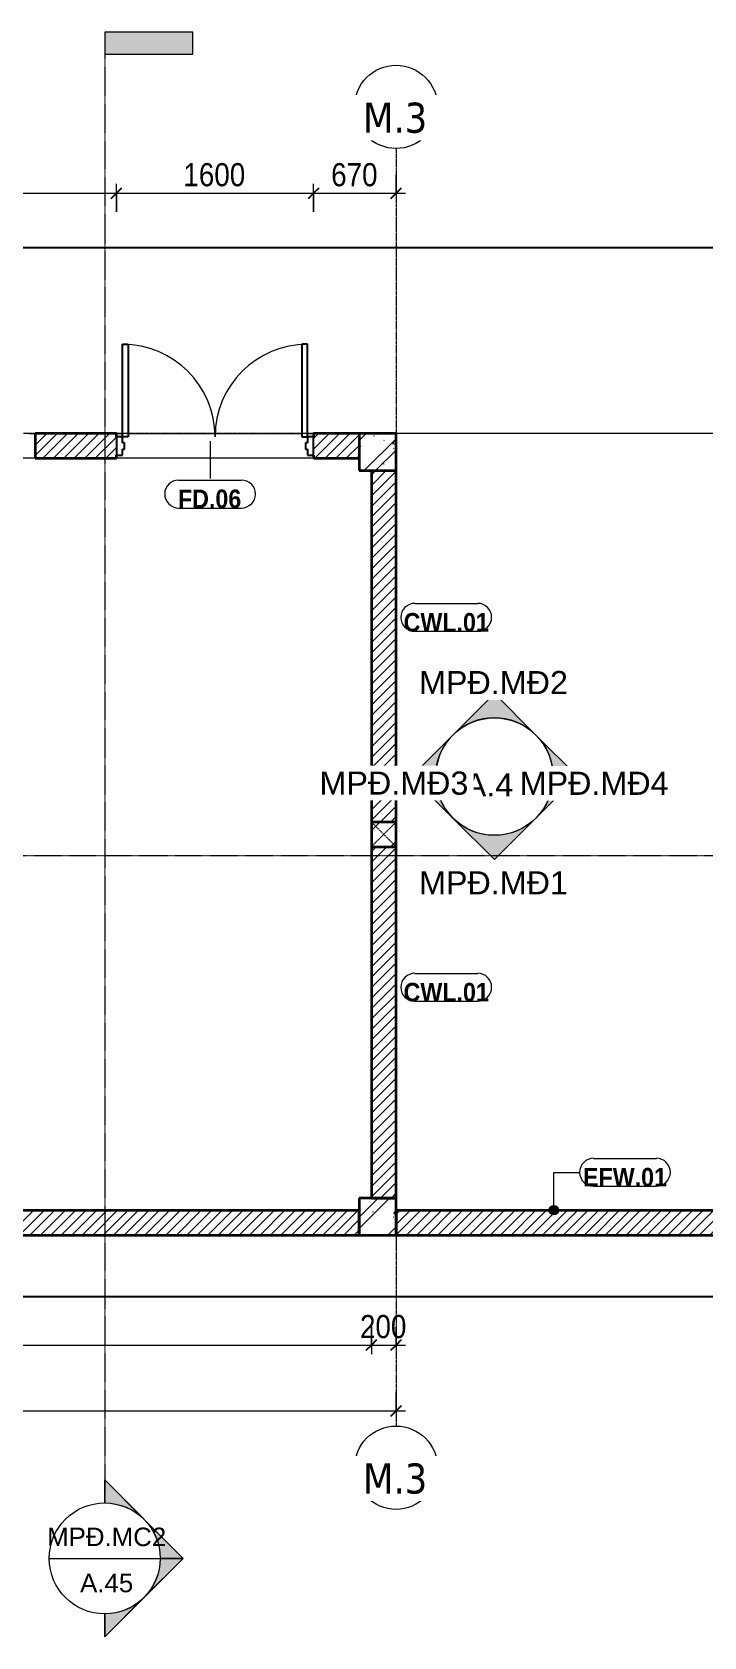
# Model space of a CAD drawing. Header units: millimetres. Extents: x 68650 to 268645, y -2410 to 17645.
# Drawn here: x 78928 to 84378, y 4629 to 17645 of the extents above; entities that cross this region are included whole.
import ezdxf

# ---------------------------------------------------------------- set-up
doc = ezdxf.new("R2010")
doc.units = ezdxf.units.MM
for name, pattern in [('Dash', [6, 3, -3]), ('Dash - Tight', [4.5, 3, -1.5]), ('Dash Dot 3_16_', [7.9375, 4.7625, -1.5875, 0, -1.5875]), ('Double dash', [41.999998, 12, -6, 6, -6, 6, -6]), ('Grid Line', [22.225, 12.7, -3.175, 3.175, -3.175]), ('Hidden', [7.14375, 4.7625, -2.38125])]:
    doc.linetypes.add(name, pattern=pattern)
for name, color, linetype, lineweight in [('A-ANNO-DIMS', 211, 'Continuous', 9), ('A-ANNO-DIMS-75', 211, 'Continuous', 9), ('A-ANNO-NOTE', 131, 'Continuous', 9), ('A-DETL-GENF-1', 92, 'Dash - Tight', 18), ('A-DETL-GENF-2', 92, 'Hidden', 25), ('A-DOOR', 31, 'Continuous', 18), ('A-DOOR-1', 31, 'Continuous', 25), ('A-DOOR-FRAM', 31, 'Continuous', 25), ('A-DOOR-IDEN', 31, 'Continuous', 9), ('A-FLOR', 192, 'Continuous', 18), ('A-WALL', 113, 'Continuous', 18), ('A-WALL-1', 113, 'Continuous', 35), ('A-WALL-PATT-1', 111, 'Continuous', 18), ('C-PROP-LINE', 91, 'Double dash', 35), ('G-ANNO-SYMB', 111, 'Continuous', 9), ('G-ANNO-SYMB-1', 111, 'Dash Dot 3_16_', 18), ('S-COLS', 52, 'Continuous', 18), ('S-COLS-1', 52, 'Continuous', 35), ('S-COLS-HDLN', 52, 'Dash', 18), ('S-COLS-HDLN-1', 52, 'Continuous', 18), ('S-GRID-1', 1, 'Grid Line', 9), ('S-GRID-IDEN', 1, 'Continuous', 9)]:
    doc.layers.add(name, color=color, linetype=linetype, lineweight=lineweight)
doc.styles.add('Arial', font='arial.ttf', dxfattribs={"height": 150})
doc.styles.add('Arial_1', font='arial.ttf', dxfattribs={"height": 187.5})
doc.styles.add('Arial_B', font='arialbd.ttf', dxfattribs={"width": 0.9, "height": 150})
doc.styles.add('Tahoma_B', font='tahomabd.ttf', dxfattribs={"height": 243.75})
doc.styles.add('UTM Avo', font='', dxfattribs={"width": 0.9, "height": 187.5})
doc.styles.get('UTM Avo').set_extended_font_data('UTM Avo')
doc.dimstyles.new('1_Dim_chi_tiet_2_5', dxfattribs={"dimscale": 304.8, "dimtxt": 187.368928, "dimasz": 0.295276, "dimexe": 0.246063, "dimexo": 0.0625, "dimgap": 0.024606, "dimtad": 1, "dimdec": 0, "dimrnd": 5, "dimzin": 0, "dimdsep": 46, "dimtxsty": 'UTM Avo', "dimblk1": 'OBLIQUE', "dimblk2": 'OBLIQUE', "dimsah": 1, "dimcen": 0.09, "dimdle": 0.246063, "dimazin": 0, "dimtfac": 1, "dimtdec": 4, "dimtix": 1, "dimtmove": 0, "dimatfit": 3, "dimfxl": 0.492126, "dimfxlon": 1, "dimtvp": 1, "dimtolj": 1, "dimtzin": 0, "dimarcsym": 2})
pattern_1 = [(45, (0, 0), (-42.426407, 42.426407), [])]

# ---------------------------------------------------------------- blocks, each defined once
blk = doc.blocks.new('M_Concrete-Rectangular-Column2 - 300x300-V2-TKCS_NHÀ MÁY PHÁT ĐIỆN - MẶT BẰNG COTE _1_000')
at = {"layer": 'S-COLS'}
h = blk.add_hatch(dxfattribs=at)
h.set_pattern_fill('FP_4', color=256, style=0, pattern_type=2)
h.set_pattern_definition([(320, (-14238.23, 81730.75), (-47.8174, -546.5526), [57.15, -628.65]), (265, (-14238.2, 81730.75), (573.17, 105.7283), [45.72, -502.92]), (10.451, (-14242.2, 81685.2), (525.35, -440.8275), [48.57, -534.27]), (316.184, (-14085.8, 81730.75), (-126.1284, -813.2367), [85.725, -942.975]), (6.636, (-14096.3, 81663), (742.283, -712.2074), [72.855, -801.405]), (261.184, (-14085.8, 81730.75), (742.276, -712.215), [68.58, -754.38]), (291, (-14123.93, 81654.55), (-306.796, -454.8433), [57.15, -628.65]), (236, (-14123.9, 81654.55), (552.5638, -185.4063), [45.72, -502.92]), (341.451, (-14149.5, 81616.64), (245.764, -640.2512), [48.57, -534.27]), (307.5, (-14238.23, 81730.75), (253.66504, -9.26637), [5.029, -491.795, 5.029, -1010.336]), (307.5, (-14238.23, 81730.75), (253.66504, -9.26637), [-501.853, -505.511, 5.029, -499.796]), (277.5, (-14238.23, 81730.75), (300.5414, -200.4594), [5.029, -286.055, 5.029, -672.77]), (277.5, (-14238.23, 81730.75), (300.5414, -200.4594), [-296.113, -480.365, 5.029, -187.376]), (237.5, (-14238.23, 81900.67), (-17.18643, -406.77284), [5.029, -185.471, 5.029, -1378.001]), (237.5, (-14238.23, 81900.67), (-17.18643, -406.77284), [-195.529, -589.331, 5.029, -783.641]), (227.5, (-14238.23, 81976.87), (76.2803, -444.388), [5.029, -242.621, 5.029, -949.757]), (227.5, (-14238.23, 81976.87), (76.2803, -444.388), [-252.679, -389.687, 5.029, -555.041]), (315, (-14238.23, 81730.75), (188.5854, 188.5854), []), (315, (-13952.48, 81730.75), (188.5854, 188.5854), [])])
h.paths.add_polyline_path([(-150, 150), (-150, -150), (150, -150), (150, 150)])
at = {"layer": 'S-COLS-1'}
for p, q in [((150, 150), (-150, 150)), ((-150, 150), (-150, -150)), ((150, -150), (150, 150)), ((-150, -150), (150, -150))]:
    blk.add_line(p, q, dxfattribs=at)
blk = doc.blocks.new('FD_06 - FD_06_EI60-1600x2200_CỬA ĐI 02 CÁNH PANEL THÉP-602137-TKCS_NHÀ MÁY PHÁT ĐIỆN - MẶT BẰNG COTE _1_000')
at = {"layer": 'A-DOOR'}
for centre, start, end in [((-750, 81.35), 0, 90), ((750, 81.35), 90, 180)]:
    blk.add_arc(centre, 750, start, end, dxfattribs=at)
at = {"layer": 'A-DOOR-1'}
for p, q in [((-750, 81.35), (-750, 831.35)), ((-750, 831.35), (-705, 831.35)), ((-705, 831.35), (-705, 81.35)), ((750, 831.35), (705, 831.35)), ((705, 831.35), (705, 81.35)), ((750, 81.35), (750, 831.35)), ((-705, 81.35), (-750, 81.35)), ((705, 81.35), (750, 81.35))]:
    blk.add_line(p, q, dxfattribs=at)
at = {"layer": 'A-DOOR-FRAM'}
for p, q in [((-750, 81.35), (-800, 81.35)), ((-800, 81.35), (-800, -68.65)), ((-750, 31.5875), (-750, 81.35)), ((-734.125, 31.5875), (-750, 31.5875)), ((-734.125, -19.4375), (-734.125, 31.5875)), ((750, 31.5875), (734.125, 31.5875)), ((734.125, 31.5875), (734.125, -19.4375)), ((750, 81.35), (750, 31.5875)), ((800, 81.35), (750, 81.35)), ((800, -68.65), (800, 81.35)), ((-800, -68.65), (-750, -68.65)), ((-750, -68.65), (-750, -19.4375)), ((-750, -19.4375), (-734.125, -19.4375)), ((734.125, -19.4375), (750, -19.4375)), ((750, -19.4375), (750, -68.65)), ((750, -68.65), (800, -68.65))]:
    blk.add_line(p, q, dxfattribs=at)
blk = doc.blocks.new('G1_SOF - BO TRU - 200x200-V15-TKCS_NHÀ MÁY PHÁT ĐIỆN - MẶT BẰNG COTE _1_000')
at = {"layer": 'S-COLS-HDLN-1'}
h = blk.add_hatch(dxfattribs=at)
h.set_pattern_fill('FP_16', color=256, style=0, pattern_type=2)
h.set_pattern_definition([(50, (-81780.75, -11138.23), (546.5526, -47.8174), [57.15, -628.65]), (355, (-81780.75, -11138.2), (-105.7283, 573.17), [45.72, -502.92]), (100.451, (-81735.2, -11142.2), (440.8275, 525.35), [48.57, -534.27]), (46.184, (-81780.75, -10985.8), (813.2367, -126.1284), [85.725, -942.975]), (96.636, (-81713, -10996.3), (712.2074, 742.283), [72.855, -801.405]), (351.184, (-81780.75, -10985.8), (712.215, 742.276), [68.58, -754.38]), (21, (-81704.55, -11023.93), (454.8433, -306.796), [57.15, -628.65]), (326, (-81704.55, -11023.9), (185.4063, 552.5638), [45.72, -502.92]), (71.451, (-81666.64, -11049.5), (640.2512, 245.764), [48.57, -534.27]), (37.5, (-81780.75, -11138.23), (9.26637, 253.66504), [5.029, -491.795, 5.029, -1010.336]), (37.5, (-81780.75, -11138.23), (9.26637, 253.66504), [-501.853, -505.511, 5.029, -499.796]), (7.5, (-81780.75, -11138.23), (200.4594, 300.5414), [5.029, -286.055, 5.029, -480.365, -192.405]), (7.5, (-81780.75, -11138.23), (200.4594, 300.5414), [-776.478, 5.029, -187.376]), (327.5, (-81950.67, -11138.23), (406.77284, -17.18643), [5.029, -185.471, 5.029, -1378.001]), (327.5, (-81950.67, -11138.23), (406.77284, -17.18643), [-195.529, -589.331, 5.029, -783.641]), (317.5, (-82026.87, -11138.23), (444.388, 76.2803), [5.029, -242.621, 5.029, -949.757]), (317.5, (-82026.87, -11138.23), (444.388, 76.2803), [-252.679, -389.687, 5.029, -555.041]), (45, (-81780.75, -11138.23), (-188.5854, 188.5854), []), (45, (-81780.75, -10852.48), (-188.5854, 188.5854), [])])
h.paths.add_polyline_path([(100, -100), (100, 100), (-100, 100), (-100, -100)])
at = {"layer": 'S-COLS-1'}
for p, q in [((100, 100), (-100, 100)), ((-100, 100), (-100, -100)), ((100, -100), (100, 100)), ((-100, -100), (100, -100))]:
    blk.add_line(p, q, dxfattribs=at)
at = {"layer": 'S-COLS-HDLN'}
for p, q in [((100, 100), (-100, -100)), ((-100, 100), (100, -100))]:
    blk.add_line(p, q, dxfattribs=at)
blk = doc.blocks.new('Family - ___-1476882-TKCS_NHÀ MÁY PHÁT ĐIỆN - MẶT BẰNG COTE _1_000')
at = {"layer": 'C-PROP-LINE'}
blk.add_line((70553, 7888), (90658, 7888), dxfattribs=at)
blk = doc.blocks.new('BORDER VIEW - BORDER VIEW-2360910-TKCS_NHÀ MÁY PHÁT ĐIỆN - MẶT BẰNG COTE _1_000')
at = {"layer": 'A-DETL-GENF-2'}
for p, q in [((150, 8510), (19955, 8510)), ((19955, 0), (150, 0))]:
    blk.add_line(p, q, dxfattribs=at)
blk = doc.blocks.new('Grid - M_Grid Head - Circle-353313-TKCS_NHÀ MÁY PHÁT ĐIỆN - MẶT BẰNG COTE _1_000')
at = {"layer": 'S-GRID-IDEN'}
blk.add_circle((0, 0), 4.5, dxfattribs=at)
blk = doc.blocks.new('Section - M_Section Head - Filled-352373-TKCS_NHÀ MÁY PHÁT ĐIỆN - MẶT BẰNG COTE _1_000')
at = {"layer": 'G-ANNO-SYMB'}
h = blk.add_hatch(color=256, dxfattribs=at)
edge = h.paths.add_edge_path()
edge.add_line((-6, 8.49), (-6, 6))
edge.add_arc((-6, 0), 6, 90, 135)
edge.add_line((-10.24, 4.24), (-6, 8.49))
h = blk.add_hatch(color=256, dxfattribs=at)
edge = h.paths.add_edge_path()
edge.add_line((-6, 8.49), (-1.76, 4.24))
edge.add_arc((-6, 0), 6, 45, 90)
edge.add_line((-6, 6), (-6, 8.49))
h = blk.add_hatch(color=256, dxfattribs=at)
edge = h.paths.add_edge_path()
edge.add_line((-14.49, 0), (-10.24, 4.24))
edge.add_arc((-6, 0), 6, 135, 180)
edge.add_line((-12, 0), (-14.49, 0))
h = blk.add_hatch(color=256, dxfattribs=at)
edge = h.paths.add_edge_path()
edge.add_line((2.49, 0), (0, 0))
edge.add_arc((-6, 0), 6, 360, 405)
edge.add_line((-1.76, 4.24), (2.49, 0))
for p, q in [((-6, 8.49), (-14.49, 0)), ((-6, 8.49), (-10.24, 4.24)), ((-6, 8.49), (2.49, 0)), ((-6, 6), (-6, 8.49)), ((-6, 8.49), (-6, 6)), ((-1.76, 4.24), (-6, 8.49)), ((-10.24, 4.24), (-14.49, 0)), ((2.49, 0), (-1.76, 4.24)), ((-14.49, 0), (-12, 0)), ((0, 0), (2.49, 0)), ((-12, 0), (-14.49, 0)), ((0, 0), (2.49, 0))]:
    blk.add_line(p, q, dxfattribs=at)
for start, end in [(360, 180), (90, 135), (45, 90), (135, 180), (360, 45), (180, 360)]:
    blk.add_arc((-6, 0), 6, start, end, dxfattribs=at)
blk = doc.blocks.new('Section - 3_32_ x 3_8_-4701953-TKCS_NHÀ MÁY PHÁT ĐIỆN - MẶT BẰNG COTE _1_000')
at = {"layer": 'G-ANNO-SYMB'}
blk.add_hatch(color=256, dxfattribs=at).paths.add_polyline_path([(0, 9.525), (0, 0), (-2.38125, 0), (-2.38125, 9.525)])
for p, q in [((0, 9.525), (-2.38125, 9.525)), ((-2.38125, 9.525), (-2.38125, 0)), ((0, 0), (0, 9.525)), ((-2.38125, 0), (0, 0))]:
    blk.add_line(p, q, dxfattribs=at)
blk = doc.blocks.new('Elevation - Filled Arrow-125290-TKCS_NHÀ MÁY PHÁT ĐIỆN - MẶT BẰNG COTE _1_000')
at = {"layer": 'G-ANNO-SYMB'}
blk.add_circle((0, 0), 6.35, dxfattribs=at)
blk = doc.blocks.new('Elevation - Filled Arrow-128304-TKCS_NHÀ MÁY PHÁT ĐIỆN - MẶT BẰNG COTE _1_000')
at = {"layer": 'G-ANNO-SYMB'}
h = blk.add_hatch(color=256, dxfattribs=at)
edge = h.paths.add_edge_path()
edge.add_line((0, 8.98), (4.49, 4.49))
edge.add_arc((0, 0), 6.35, 45, 135)
edge.add_line((-4.49, 4.49), (0, 8.98))
for p, q in [((0, 8.98), (-4.49, 4.49)), ((0, 8.98), (-4.49, 4.49)), ((4.49, 4.49), (0, 8.98)), ((4.49, 4.49), (0, 8.98))]:
    blk.add_line(p, q, dxfattribs=at)
blk.add_arc((0, 0), 6.35, 45, 135, dxfattribs=at)
blk = doc.blocks.new('DIMBLOCK2-TKCS_NHÀ MÁY PHÁT ĐIỆN - MẶT BẰNG COTE _1_000')
at = {"layer": 'A-ANNO-DIMS-75'}
for p, q in [((71653, 7146), (71653, 6921)), ((71653, 6996), (71653, 7146)), ((81681, 7146), (81681, 6921)), ((81681, 6996), (81681, 7146)), ((71653, 6996), (81681, 6996))]:
    blk.add_line(p, q, dxfattribs=at)
at = {"layer": 'A-ANNO-DIMS-75', "lineweight": 25}
for p, q in [((71653, 6996), (71698, 7041)), ((81681, 6996), (81726, 7041)), ((71653, 6996), (71608, 6951)), ((81681, 6996), (81636, 6951))]:
    blk.add_line(p, q, dxfattribs=at)
at = {"layer": 'A-ANNO-DIMS-75', "color": 0, "insert": (76346, 7240), "char_height": 187.5, "width": 770.29, "attachment_point": 1, "line_spacing_factor": 1.110334, "style": 'UTM Avo'}
blk.add_mtext('10030', dxfattribs=at)
blk = doc.blocks.new('_Oblique')
at = {"color": 0, "linetype": 'ByBlock', "lineweight": -2}
blk.add_line((-0.5, -0.5), (0.5, 0.5), dxfattribs=at)
blk = doc.blocks.new('DIMBLOCK3-TKCS_NHÀ MÁY PHÁT ĐIỆN - MẶT BẰNG COTE _1_000')
at = {"layer": 'A-ANNO-DIMS-75'}
for p, q in [((81681, 7146), (81681, 6921)), ((81681, 6996), (81681, 7146)), ((81881, 7146), (81881, 6921)), ((81881, 6996), (81881, 7146)), ((81681, 6996), (81956, 6996))]:
    blk.add_line(p, q, dxfattribs=at)
at = {"layer": 'A-ANNO-DIMS-75', "lineweight": 25}
for p, q in [((81681, 6996), (81726, 7041)), ((81881, 6996), (81926, 7041)), ((81681, 6996), (81636, 6951)), ((81881, 6996), (81836, 6951))]:
    blk.add_line(p, q, dxfattribs=at)
at = {"layer": 'A-ANNO-DIMS-75', "color": 0, "insert": (81588, 7240), "char_height": 187.5, "width": 462.18, "attachment_point": 1, "line_spacing_factor": 1.110334, "style": 'UTM Avo'}
blk.add_mtext('200', dxfattribs=at)
blk = doc.blocks.new('DIMBLOCK4-TKCS_NHÀ MÁY PHÁT ĐIỆN - MẶT BẰNG COTE _1_000')
at = {"layer": 'A-ANNO-DIMS-75'}
for p, q in [((71453, 6612), (71453, 6387)), ((71453, 6462), (71453, 6612)), ((81881, 6612), (81881, 6387)), ((81881, 6462), (81881, 6612)), ((71378, 6462), (81956, 6462))]:
    blk.add_line(p, q, dxfattribs=at)
at = {"layer": 'A-ANNO-DIMS-75', "lineweight": 25}
for p, q in [((71453, 6462), (71408, 6417)), ((71453, 6462), (71498, 6507)), ((81881, 6462), (81836, 6417)), ((81881, 6462), (81926, 6507))]:
    blk.add_line(p, q, dxfattribs=at)
at = {"layer": 'A-ANNO-DIMS-75', "color": 0, "insert": (76346, 6705), "char_height": 187.5, "width": 770.29, "attachment_point": 1, "line_spacing_factor": 1.110334, "style": 'UTM Avo'}
blk.add_mtext('10430', dxfattribs=at)
blk = doc.blocks.new('DIMBLOCK5-TKCS_NHÀ MÁY PHÁT ĐIỆN - MẶT BẰNG COTE _1_000')
at = {"layer": 'A-ANNO-DIMS-75'}
for p, q in [((71453, 16488), (71453, 16263)), ((71453, 16338), (71453, 16488)), ((79612, 16188), (79612, 16413)), ((71378, 16338), (79612, 16338)), ((79612, 16338), (79612, 16188))]:
    blk.add_line(p, q, dxfattribs=at)
at = {"layer": 'A-ANNO-DIMS-75', "lineweight": 25}
for p, q in [((71453, 16338), (71408, 16293)), ((71453, 16338), (71498, 16383)), ((79612, 16338), (79567, 16293)), ((79612, 16338), (79657, 16383))]:
    blk.add_line(p, q, dxfattribs=at)
at = {"layer": 'A-ANNO-DIMS-75', "color": 0, "insert": (75275, 16582), "char_height": 187.5, "width": 616.24, "attachment_point": 1, "line_spacing_factor": 1.110334, "style": 'UTM Avo'}
blk.add_mtext('8160', dxfattribs=at)
blk = doc.blocks.new('DIMBLOCK6-TKCS_NHÀ MÁY PHÁT ĐIỆN - MẶT BẰNG COTE _1_000')
at = {"layer": 'A-ANNO-DIMS-75'}
for p, q in [((79612, 16188), (79612, 16413)), ((81212, 16188), (81212, 16413)), ((79612, 16338), (81212, 16338)), ((79612, 16338), (79612, 16188)), ((81212, 16338), (81212, 16188))]:
    blk.add_line(p, q, dxfattribs=at)
at = {"layer": 'A-ANNO-DIMS-75', "lineweight": 25}
for p, q in [((79612, 16338), (79567, 16293)), ((79612, 16338), (79657, 16383)), ((81212, 16338), (81167, 16293)), ((81212, 16338), (81257, 16383))]:
    blk.add_line(p, q, dxfattribs=at)
at = {"layer": 'A-ANNO-DIMS-75', "color": 0, "insert": (80155, 16582), "char_height": 187.5, "width": 616.24, "attachment_point": 1, "line_spacing_factor": 1.110334, "style": 'UTM Avo'}
blk.add_mtext('1600', dxfattribs=at)
blk = doc.blocks.new('DIMBLOCK7-TKCS_NHÀ MÁY PHÁT ĐIỆN - MẶT BẰNG COTE _1_000')
at = {"layer": 'A-ANNO-DIMS-75'}
for p, q in [((81212, 16188), (81212, 16413)), ((81881, 16488), (81881, 16263)), ((81881, 16338), (81881, 16488)), ((81212, 16338), (81956, 16338)), ((81212, 16338), (81212, 16188))]:
    blk.add_line(p, q, dxfattribs=at)
at = {"layer": 'A-ANNO-DIMS-75', "lineweight": 25}
for p, q in [((81212, 16338), (81167, 16293)), ((81212, 16338), (81257, 16383)), ((81881, 16338), (81836, 16293)), ((81881, 16338), (81926, 16383))]:
    blk.add_line(p, q, dxfattribs=at)
at = {"layer": 'A-ANNO-DIMS-75', "color": 0, "insert": (81354, 16582), "char_height": 187.5, "width": 462.18, "attachment_point": 1, "line_spacing_factor": 1.110334, "style": 'UTM Avo'}
blk.add_mtext('670', dxfattribs=at)
blk = doc.blocks.new('STN_Door Tag - STN_Door Tag-1788670-TKCS_NHÀ MÁY PHÁT ĐIỆN - MẶT BẰNG COTE _1_000')
at = {"layer": 'A-DOOR-IDEN'}
for p, q in [((-3.37, 1.49), (3.43, 1.49)), ((-3.37, -1.52), (3.43, -1.52))]:
    blk.add_line(p, q, dxfattribs=at)
for centre, start, end in [((-3.37, -0.01), 90, 270), ((3.43, -0.01), 270, 90)]:
    blk.add_arc(centre, 1.51, start, end, dxfattribs=at)
blk = doc.blocks.new('NCV_GHI CHU VAT LIEU HOAN THIEN - NCV_GHI CHU VAT LIEU HOAN THIEN-2360914-TKCS_NHÀ MÁY PHÁT ĐIỆN - MẶT BẰNG COTE _1_000')
at = {"layer": 'A-ANNO-NOTE'}
for p, q in [((-3.37, 1.49), (3.43, 1.49)), ((-3.37, -1.52), (3.43, -1.52))]:
    blk.add_line(p, q, dxfattribs=at)
for centre, start, end in [((-3.37, -0.01), 90, 270), ((3.43, -0.01), 270, 90)]:
    blk.add_arc(centre, 1.51, start, end, dxfattribs=at)

msp = doc.modelspace()

# ---------------------------------------------------------------- hatches: boundary and pattern name
at = {"layer": 'A-ANNO-NOTE'}
h = msp.add_hatch(color=256, dxfattribs=at)
edge = h.paths.add_edge_path()
edge.add_arc((83160.7, 8089.9), 37.5, 0, 360)
at = {"layer": 'A-WALL-PATT-1'}
h = msp.add_hatch(dxfattribs=at)
h.set_pattern_fill('FP_8', color=256, style=0, pattern_type=2)
h.set_pattern_definition(pattern_1)
h.paths.add_polyline_path([(79611.7, 14188.2), (79611.7, 14388.2), (78952.6, 14388.2), (78952.6, 14188.2), (79599.2, 14188.2)])
h.paths.add_polyline_path([(81211.7, 14188.2), (81580.7, 14188.2), (81580.7, 14388.2), (81211.7, 14388.2), (81211.7, 14213.2)])
h = msp.add_hatch(dxfattribs=at)
h.set_pattern_fill('FP_8', color=256, style=0, pattern_type=2)
h.set_pattern_definition(pattern_1)
h.paths.add_polyline_path([(81680.7, 8188.2), (81880.7, 8188.2), (81880.7, 11038.2), (81680.7, 11038.2)])
h.paths.add_polyline_path([(81880.7, 11238.2), (81880.7, 14088.2), (81680.7, 14088.2), (81680.7, 11238.2)])
h = msp.add_hatch(dxfattribs=at)
h.set_pattern_fill('FP_8', color=256, style=0, pattern_type=2)
h.set_pattern_definition(pattern_1)
h.paths.add_polyline_path([(81580.7, 7888.2), (81580.7, 8088.2), (76452.6, 8088.2), (76452.6, 7888.2), (80491.5, 7888.2)])
h = msp.add_hatch(dxfattribs=at)
h.set_pattern_fill('FP_8', color=256, style=0, pattern_type=2)
h.set_pattern_definition(pattern_1)
h.paths.add_polyline_path([(85330.7, 7888.2), (85330.7, 8088.2), (81880.7, 8088.2), (81880.7, 7888.2)])
at = {"layer": 'S-COLS'}
h = msp.add_hatch(dxfattribs=at)
h.set_pattern_fill('FP_1', color=256, style=0, pattern_type=2)
h.set_pattern_definition([(50, (0, 0), (546.5526, -47.8174), [57.15, -628.65]), (355, (0, 0), (-105.7283, 573.17), [45.72, -502.92]), (100.451, (45.55, -4), (440.8275, 525.35), [48.57, -534.27]), (46.184, (0, 152.4), (813.2367, -126.1284), [85.725, -942.975]), (96.636, (67.8, 141.9), (712.2074, 742.283), [72.855, -801.405]), (351.184, (0, 152.4), (712.215, 742.276), [68.58, -754.38]), (21, (76.2, 114.3), (454.8433, -306.796), [57.15, -628.65]), (326, (76.2, 114.3), (185.4063, 552.5638), [45.72, -502.92]), (71.451, (114.1, 88.73), (640.2512, 245.764), [48.57, -534.27]), (37.5, (0, 0), (9.26637, 253.66504), [5.029, -491.795, 5.029, -505.511, -504.825]), (37.5, (0, 0), (9.26637, 253.66504), [-1007.364, 5.029, -499.796]), (7.5, (0, 0), (200.4594, 300.5414), [5.029, -286.055, 5.029, -480.365, -192.405]), (7.5, (0, 0), (200.4594, 300.5414), [-776.478, 5.029, -187.376]), (327.5, (-169.93, 0), (406.77284, -17.18643), [5.029, -185.471, 5.029, -589.331, -788.67]), (327.5, (-169.93, 0), (406.77284, -17.18643), [-784.86, 5.029, -783.641]), (317.5, (-246.13, 0), (444.388, 76.2803), [5.029, -242.621, 5.029, -389.687, -560.07]), (317.5, (-246.13, 0), (444.388, 76.2803), [-642.366, 5.029, -555.041]), (45, (0, 0), (-188.5854, 188.5854), []), (45, (0, 285.75), (-188.5854, 188.5854), [])])
h.paths.add_polyline_path([(81580.7, 7888.2), (81880.7, 7888.2), (81880.7, 8188.2), (81580.7, 8188.2)])

# ---------------------------------------------------------------- linework, layer by layer
at = {"layer": 'A-ANNO-NOTE'}
for p, q in [((83160.7, 8396.6), (83369.8, 8396.6)), ((83160.7, 8089.9), (83160.7, 8396.6))]:
    msp.add_line(p, q, dxfattribs=at)
msp.add_circle((83160.7, 8089.9), 37.5, dxfattribs=at)
at = {"layer": 'A-DOOR-IDEN'}
msp.add_line((80371.7, 14326.8), (80371.7, 14024.7), dxfattribs=at)
at = {"layer": 'A-FLOR'}
msp.add_line((85330.7, 14388.2), (81880.7, 14388.2), dxfattribs=at)
at = {"layer": 'A-WALL'}
for p, q in [((78902.6, 14388.2), (78952.6, 14388.2)), ((79611.7, 14388.2), (79661.7, 14388.2)), ((79706.7, 14388.2), (81116.7, 14388.2)), ((81161.7, 14388.2), (81211.7, 14388.2)), ((78952.6, 14188.2), (76452.6, 14188.2)), ((81211.7, 14188.2), (79611.7, 14188.2))]:
    msp.add_line(p, q, dxfattribs=at)
at = {"layer": 'A-WALL-1'}
for p, q in [((79611.7, 14388.2), (78952.6, 14388.2)), ((78952.6, 14388.2), (78952.6, 14188.2)), ((79611.7, 14363.2), (79611.7, 14388.2)), ((81580.7, 14388.2), (81211.7, 14388.2)), ((81211.7, 14388.2), (81211.7, 14363.2)), ((78952.6, 14188.2), (79611.7, 14188.2)), ((79611.7, 14188.2), (79611.7, 14213.2)), ((81211.7, 14213.2), (81211.7, 14188.2)), ((81211.7, 14188.2), (81580.7, 14188.2)), ((81680.7, 14088.2), (81680.7, 11238.2)), ((81880.7, 11238.2), (81880.7, 14088.2)), ((81680.7, 11038.2), (81680.7, 8188.2)), ((81880.7, 8188.2), (81880.7, 11038.2)), ((81580.7, 8088.2), (76452.6, 8088.2)), ((81580.7, 7888.2), (81580.7, 8088.2)), ((81680.7, 8188.2), (81880.7, 8188.2)), ((85330.7, 8088.2), (81880.7, 8088.2)), ((81880.7, 8088.2), (81880.7, 7888.2)), ((76452.6, 7888.2), (81580.7, 7888.2)), ((81880.7, 7888.2), (85330.7, 7888.2))]:
    msp.add_line(p, q, dxfattribs=at)
at = {"layer": 'G-ANNO-SYMB'}
msp.add_line((79066.8, 5265.6), (79966.8, 5265.6), dxfattribs=at)
at = {"layer": 'G-ANNO-SYMB-1'}
for p, q in [((79516.8, 17466.2), (79516.8, 5715.6)), ((69271.3, 10965.4), (91914.7, 10965.4))]:
    msp.add_line(p, q, dxfattribs=at)
at = {"layer": 'S-COLS-1'}
for p, q in [((81880.7, 8188.2), (81580.7, 8188.2)), ((81580.7, 8188.2), (81580.7, 7888.2)), ((81880.7, 7888.2), (81880.7, 8188.2)), ((81580.7, 7888.2), (81880.7, 7888.2))]:
    msp.add_line(p, q, dxfattribs=at)
at = {"layer": 'S-GRID-1'}
for p, q in [((81880.7, 16700.5), (81880.7, 14825.5)), ((81880.7, 14825.5), (81880.7, 8213.8)), ((89635.6, 14388.2), (71241.5, 14388.2)), ((81880.7, 8213.8), (81880.7, 6338.8)), ((89635.6, 7888.2), (71241.5, 7888.2))]:
    msp.add_line(p, q, dxfattribs=at)

# ---------------------------------------------------------------- block references
at = {"layer": 'A-ANNO-NOTE', "xscale": 75, "yscale": 75, "zscale": 75}
for p in [(82285.6, 12899), (82285.6, 9899), (83735.7, 8398.7)]:
    msp.add_blockref('NCV_GHI CHU VAT LIEU HOAN THIEN - NCV_GHI CHU VAT LIEU HOAN THIEN-2360914-TKCS_NHÀ MÁY PHÁT ĐIỆN - MẶT BẰNG COTE _1_000', p, dxfattribs=at)
at = {"layer": 'A-DETL-GENF-1'}
msp.add_blockref('BORDER VIEW - BORDER VIEW-2360910-TKCS_NHÀ MÁY PHÁT ĐIỆN - MẶT BẰNG COTE _1_000', (70552.6, 7388.2), dxfattribs=at)
at = {"layer": 'A-DOOR'}
msp.add_blockref('FD_06 - FD_06_EI60-1600x2200_CỬA ĐI 02 CÁNH PANEL THÉP-602137-TKCS_NHÀ MÁY PHÁT ĐIỆN - MẶT BẰNG COTE _1_000', (80411.7, 14281.9), dxfattribs=at)
at = {"layer": 'A-DOOR-IDEN', "xscale": 74.99999999999996, "yscale": 74.99999999999996, "zscale": 74.99999999999996}
msp.add_blockref('STN_Door Tag - STN_Door Tag-1788670-TKCS_NHÀ MÁY PHÁT ĐIỆN - MẶT BẰNG COTE _1_000', (80369.4, 13898.7), dxfattribs=at)
at = {"layer": 'C-PROP-LINE'}
msp.add_blockref('Family - ___-1476882-TKCS_NHÀ MÁY PHÁT ĐIỆN - MẶT BẰNG COTE _1_000', (0, 0), dxfattribs=at)
at = {"layer": 'G-ANNO-SYMB', "xscale": 74.99999999999996, "yscale": 74.99999999999996, "zscale": 74.99999999999996, "rotation": 269.9999999999996}
msp.add_blockref('Section - 3_32_ x 3_8_-4701953-TKCS_NHÀ MÁY PHÁT ĐIỆN - MẶT BẰNG COTE _1_000', (79516.8, 17466.2), dxfattribs=at)
at = {"layer": 'G-ANNO-SYMB', "xscale": 74.99999999999996, "yscale": 74.99999999999996, "zscale": 74.99999999999996}
for name in ['Elevation - Filled Arrow-128304-TKCS_NHÀ MÁY PHÁT ĐIỆN - MẶT BẰNG COTE _1_000', 'Elevation - Filled Arrow-125290-TKCS_NHÀ MÁY PHÁT ĐIỆN - MẶT BẰNG COTE _1_000']:
    msp.add_blockref(name, (82678.2, 11606.7), dxfattribs=at)
at = {"layer": 'G-ANNO-SYMB', "extrusion": (0, 0, -1), "xscale": 74.99999999999996, "yscale": 74.99999999999996, "zscale": 74.99999999999996}
for name, p, rotation in [('Elevation - Filled Arrow-128304-TKCS_NHÀ MÁY PHÁT ĐIỆN - MẶT BẰNG COTE _1_000', (-82678.2, 11606.7), 180), ('Section - M_Section Head - Filled-352373-TKCS_NHÀ MÁY PHÁT ĐIỆN - MẶT BẰNG COTE _1_000', (-79516.8, 5715.6), 90.00000000000053)]:
    msp.add_blockref(name, p, dxfattribs=dict(at, rotation=rotation))
at = {"layer": 'S-COLS', "rotation": 90.00000000000058}
msp.add_blockref('M_Concrete-Rectangular-Column2 - 300x300-V2-TKCS_NHÀ MÁY PHÁT ĐIỆN - MẶT BẰNG COTE _1_000', (81730.7, 14238.2), dxfattribs=at)
at = {"layer": 'S-COLS'}
msp.add_blockref('G1_SOF - BO TRU - 200x200-V15-TKCS_NHÀ MÁY PHÁT ĐIỆN - MẶT BẰNG COTE _1_000', (81780.7, 11138.2), dxfattribs=at)
at = {"layer": 'S-GRID-IDEN', "xscale": 74.99999999999996, "yscale": 74.99999999999996, "zscale": 74.99999999999996, "rotation": 180}
for p in [(81880.7, 17038), (81880.7, 6001.3)]:
    msp.add_blockref('Grid - M_Grid Head - Circle-353313-TKCS_NHÀ MÁY PHÁT ĐIỆN - MẶT BẰNG COTE _1_000', p, dxfattribs=at)

# ---------------------------------------------------------------- texts
at = {"layer": 'A-ANNO-NOTE', "char_height": 150, "attachment_point": 5, "line_spacing_factor": 0.936439, "style": 'Arial_B'}
for s, insert, width in [('\\pt3.375,6.75,10.125,13.5,16.875,20.25,23.625,27,30.375,33.75,37.125,40.5,43.875,47.25,50.625,54,57.375,60.75,64.125,67.5,70.875,74.25,77.625,81,84.375,87.75,91.125,94.5,97.875,101.25,104.625,108;CWL.01', (82287.6, 12857.3), 701.325), ('\\pt3.375,6.75,10.125,13.5,16.875,20.25,23.625,27,30.375,33.75,37.125,40.5,43.875,47.25,50.625,54,57.375,60.75,64.125,67.5,70.875,74.25,77.625,81,84.375,87.75,91.125,94.5,97.875,101.25,104.625,108;CWL.01', (82287.6, 9857.3), 701.325), ('\\pt3.375,6.75,10.125,13.5,16.875,20.25,23.625,27,30.375,33.75,37.125,40.5,43.875,47.25,50.625,54,57.375,60.75,64.125,67.5,70.875,74.25,77.625,81,84.375,87.75,91.125,94.5,97.875,101.25,104.625,108;EFW.01', (83738.1, 8356.9), 691.875)]:
    msp.add_mtext(s, dxfattribs=dict(at, insert=insert, width=width))
at = {"layer": 'A-DOOR-IDEN', "insert": (80367.9, 13858.7), "char_height": 150, "width": 527.175, "attachment_point": 5, "line_spacing_factor": 0.936439, "style": 'Arial_B'}
msp.add_mtext('\\pt3.375,6.75,10.125,13.5,16.875,20.25,23.625,27,30.375,33.75,37.125,40.5,43.875,47.25,50.625,54,57.375,60.75,64.125,67.5,70.875,74.25,77.625,81,84.375,87.75,91.125,94.5,97.875,101.25,104.625,108;FD.06', dxfattribs=at)
at = {"layer": 'G-ANNO-SYMB', "char_height": 150, "attachment_point": 5, "line_spacing_factor": 0.936439, "style": 'Arial'}
for s, insert, width in [('\\pt952.5,1905,2857.5,3810,4762.5,5715,6667.5,7620,8572.5,9525,10477.5,11430,12382.5,13335,14287.5,15240,16192.5,17145,18097.5,19050,20002.5,20955,21907.5,22860,23812.5,24765,25717.5,26670,27622.5,28575,29527.5,30480;MPĐ.MC2', (79532.7, 5439.5), 982.5), ('\\pt952.5,1905,2857.5,3810,4762.5,5715,6667.5,7620,8572.5,9525,10477.5,11430,12382.5,13335,14287.5,15240,16192.5,17145,18097.5,19050,20002.5,20955,21907.5,22860,23812.5,24765,25717.5,26670,27622.5,28575,29527.5,30480;A.45', (79532.7, 5065.3), 446.25)]:
    msp.add_mtext(s, dxfattribs=dict(at, insert=insert, width=width))

# ---------------------------------------------------------------- dimensions: what is measured, and where the dimension line sits
at = {"layer": 'A-ANNO-DIMS'}
for base, p1, p2, override, picture, middle in [((79611.7, 16338.5), (71452.6, 16488.5), (79611.7, 16188.5), {"dimpost": '<>', "dimfxl": 8164.645248}, 'DIMBLOCK5-TKCS_NHÀ MÁY PHÁT ĐIỆN - MẶT BẰNG COTE _1_000', (75532.1, 16443)), ((81211.7, 16338.5), (79611.7, 16188.5), (81211.7, 16188.5), {"dimpost": '<>', "dimfxl": 1600}, 'DIMBLOCK6-TKCS_NHÀ MÁY PHÁT ĐIỆN - MẶT BẰNG COTE _1_000', (80411.7, 16443)), ((81880.7, 16338.5), (81211.7, 16188.5), (81880.7, 16488.5), {"dimpost": '<>', "dimfxl": 733.231139}, 'DIMBLOCK7-TKCS_NHÀ MÁY PHÁT ĐIỆN - MẶT BẰNG COTE _1_000', (81546.2, 16443)), ((81680.7, 6996.3), (71652.6, 7146.3), (81680.7, 7146.3), {"dimpost": '<>', "dimfxl": 10028.181818}, 'DIMBLOCK2-TKCS_NHÀ MÁY PHÁT ĐIỆN - MẶT BẰNG COTE _1_000', (76666.7, 7100.9)), ((81880.7, 6996.3), (81680.7, 7146.3), (81880.7, 7146.3), {"dimpost": '<>', "dimfxl": 200}, 'DIMBLOCK3-TKCS_NHÀ MÁY PHÁT ĐIỆN - MẶT BẰNG COTE _1_000', (81780.7, 7100.9)), ((81880.7, 6461.7), (71452.6, 6611.7), (81880.7, 6611.7), {"dimpost": '<>', "dimfxl": 10428.181818}, 'DIMBLOCK4-TKCS_NHÀ MÁY PHÁT ĐIỆN - MẶT BẰNG COTE _1_000', (76666.7, 6566.2))]:
    dim = msp.add_linear_dim(base=base, p1=p1, p2=p2, dimstyle='1_Dim_chi_tiet_2_5', override=override, dxfattribs=at)
    dim.commit()
    dim.dimension.update_dxf_attribs({"geometry": picture, "text_midpoint": middle})

# ---------------------------------------------------------------- next in the draw order: texts
at = {"layer": 'G-ANNO-SYMB', "char_height": 187.5, "attachment_point": 5, "line_spacing_factor": 0.936439, "style": 'Arial_1', "bg_fill": 3, "box_fill_scale": 1.25, "bg_fill_color": 256, "bg_fill_true_color": 13158600, "bg_fill_transparency": 0}
for s, insert, width in [('\\pt937.5,1875,2812.5,3750,4687.5,5625,6562.5,7500,8437.5,9375,10312.5,11250,12187.5,13125,14062.5,15000,15937.5,16875,17812.5,18750,19687.5,20625,21562.5,22500,23437.5,24375,25312.5,26250,27187.5,28125,29062.5,30000;MPĐ.MĐ2', (82671, 12369.1), 1200.75), ('\\pt937.5,1875,2812.5,3750,4687.5,5625,6562.5,7500,8437.5,9375,10312.5,11250,12187.5,13125,14062.5,15000,15937.5,16875,17812.5,18750,19687.5,20625,21562.5,22500,23437.5,24375,25312.5,26250,27187.5,28125,29062.5,30000;A.45', (82707.7, 11538.1), 540.75), ('\\pt937.5,1875,2812.5,3750,4687.5,5625,6562.5,7500,8437.5,9375,10312.5,11250,12187.5,13125,14062.5,15000,15937.5,16875,17812.5,18750,19687.5,20625,21562.5,22500,23437.5,24375,25312.5,26250,27187.5,28125,29062.5,30000;MPĐ.MĐ1', (82671, 10745), 1200.75)]:
    msp.add_mtext(s, dxfattribs=dict(at, insert=insert, width=width))
at = {"layer": 'S-GRID-IDEN', "char_height": 243.75, "width": 620.25, "attachment_point": 5, "line_spacing_factor": 0.996129, "style": 'Tahoma_B', "bg_fill": 3, "box_fill_scale": 1.25, "bg_fill_color": 256, "bg_fill_true_color": 13158600, "bg_fill_transparency": 0}
for insert in [(81872.4, 16948.3), (81872.4, 5911.6)]:
    msp.add_mtext('\\pt952.49944,1904.99888,2857.50075,3810.00019,4762.49962,5714.99906,6667.50094,7620.00037,8572.49981,9524.99925,10477.50113,11430.00056,12382.5,13334.99944,14287.49888,15240.00075,16192.50019,17144.99963,18097.49906,19050.00094,20002.50038,20954.99981,21907.49925,22860.00113,23812.50056,24765,25717.49944,26669.99887,27622.50075,28575.00019,29527.49963,30479.99906;M.3', dxfattribs=dict(at, insert=insert))

# ---------------------------------------------------------------- next in the draw order: block references
at = {"layer": 'G-ANNO-SYMB', "xscale": 74.99999999999996, "yscale": 74.99999999999996, "zscale": 74.99999999999996, "rotation": 90}
msp.add_blockref('Elevation - Filled Arrow-128304-TKCS_NHÀ MÁY PHÁT ĐIỆN - MẶT BẰNG COTE _1_000', (82678.2, 11606.7), dxfattribs=at)
at = {"layer": 'G-ANNO-SYMB', "extrusion": (0, 0, -1), "xscale": 74.99999999999996, "yscale": 74.99999999999996, "zscale": 74.99999999999996, "rotation": 89.9999999999998}
msp.add_blockref('Elevation - Filled Arrow-128304-TKCS_NHÀ MÁY PHÁT ĐIỆN - MẶT BẰNG COTE _1_000', (-82678.2, 11606.7), dxfattribs=at)

# ---------------------------------------------------------------- next in the draw order: texts
at = {"layer": 'G-ANNO-SYMB', "char_height": 187.5, "width": 1200.75, "attachment_point": 5, "line_spacing_factor": 0.936439, "style": 'Arial_1', "bg_fill": 3, "box_fill_scale": 1.25, "bg_fill_color": 256, "bg_fill_true_color": 13158600, "bg_fill_transparency": 0}
for s, insert in [('\\pt937.5,1875,2812.5,3750,4687.5,5625,6562.5,7500,8437.5,9375,10312.5,11250,12187.5,13125,14062.5,15000,15937.5,16875,17812.5,18750,19687.5,20625,21562.5,22500,23437.5,24375,25312.5,26250,27187.5,28125,29062.5,30000;MPĐ.MĐ3', (81863.5, 11552.4)), ('\\pt937.5,1875,2812.5,3750,4687.5,5625,6562.5,7500,8437.5,9375,10312.5,11250,12187.5,13125,14062.5,15000,15937.5,16875,17812.5,18750,19687.5,20625,21562.5,22500,23437.5,24375,25312.5,26250,27187.5,28125,29062.5,30000;MPĐ.MĐ4', (83487.7, 11552.4))]:
    msp.add_mtext(s, dxfattribs=dict(at, insert=insert))

doc.saveas('drawing.dxf')
